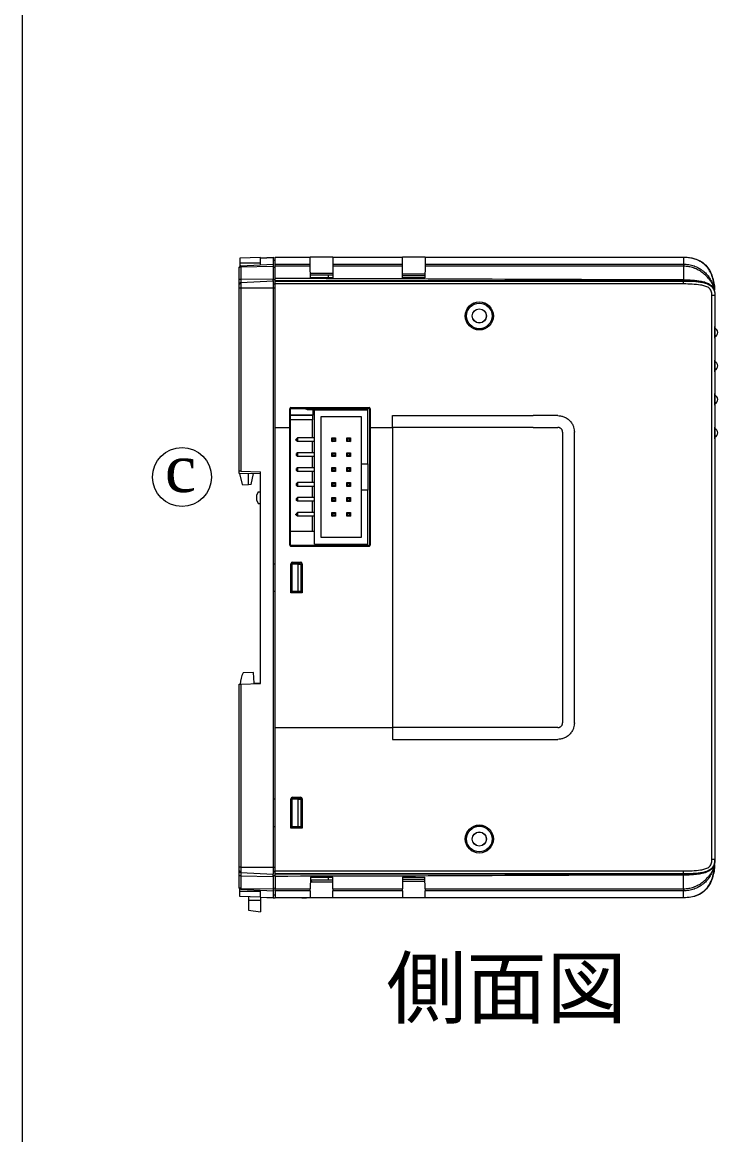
# Model space of a CAD drawing. Extents: x 222 to 1672, y 144 to 807.
# Drawn here: x 1188.1 to 1306.5, y 333.8 to 523 of the extents above; entities that cross this region are included whole.
import ezdxf

# ---------------------------------------------------------------- set-up
doc = ezdxf.new("R2010")
doc.units = 0
doc.header["$LTSCALE"] = 2
doc.header["$MEASUREMENT"] = 0
doc.layers.get('0').update_dxf_attribs({"linetype": 'CONTINUOUS'})
doc.layers.add('DIM', color=7, linetype='CONTINUOUS')
doc.styles.get("Standard").update_dxf_attribs({"font": 'TIMES.TTF'})

msp = doc.modelspace()

# ---------------------------------------------------------------- linework, layer by layer
at = {"lineweight": 5}
msp.add_line((1188.12814, 806.80121), (1188.12814, 144.49055), dxfattribs=at)
at = {"linetype": 'Continuous', "lineweight": 5}
for p, q in [((1228.64464, 483.04373), (1225.14464, 482.9215)), ((1225.14464, 482.9215), (1225.14464, 482.04373)), ((1228.64464, 482.95202), (1230.84464, 483.06732)), ((1228.64464, 483.04373), (1228.64464, 482.95202)), ((1228.64464, 482.92825), (1230.84464, 483.01118)), ((1228.64464, 482.92825), (1228.64464, 482.95202)), ((1228.64464, 481.77023), (1228.64464, 482.92825)), ((1230.84464, 483.06732), (1230.84464, 483.01118)), ((1230.84464, 483.01118), (1230.84464, 481.88552)), ((1231.14464, 483.07686), (1237.1141, 483.07686)), ((1237.11459, 483.02073), (1231.14464, 483.02073)), ((1231.14464, 481.89507), (1231.14464, 483.02073)), ((1240.97518, 483.07686), (1237.1141, 483.07686)), ((1237.12441, 481.89507), (1237.11459, 483.02073)), ((1240.97469, 483.02073), (1240.96487, 481.89507)), ((1252.81459, 483.02073), (1240.97469, 483.02073)), ((1240.97518, 483.07686), (1252.8141, 483.07686)), ((1256.67518, 483.07686), (1252.8141, 483.07686)), ((1252.82441, 481.89507), (1252.81459, 483.02073)), ((1256.67469, 483.02073), (1256.66487, 481.89507)), ((1300.64464, 483.02073), (1256.67469, 483.02073)), ((1256.67518, 483.07686), (1300.64464, 483.07686)), ((1300.64464, 483.02073), (1300.64464, 481.89507)), ((1225.04464, 479.25108), (1225.04464, 481.29687)), ((1228.64464, 482.04373), (1225.14464, 482.04373)), ((1225.14464, 482.04373), (1225.14464, 481.51554)), ((1225.32894, 481.59646), (1230.84464, 481.88552)), ((1225.32894, 481.44366), (1230.84464, 481.52334)), ((1225.32894, 481.44366), (1225.32894, 479.33366)), ((1230.84464, 482.57255), (1231.14464, 482.56732)), ((1230.84464, 481.88552), (1230.84464, 481.52334)), ((1230.84464, 481.52334), (1230.84464, 479.41334)), ((1230.84464, 481.39076), (1231.14464, 481.38552)), ((1231.14464, 481.89507), (1237.12441, 481.89507)), ((1237.12757, 481.53289), (1231.14464, 481.53289)), ((1231.14464, 479.42289), (1231.14464, 481.53289)), ((1237.14464, 479.57686), (1237.12757, 481.53289)), ((1240.96171, 481.53289), (1240.94464, 479.57686)), ((1252.82757, 481.53289), (1240.96171, 481.53289)), ((1240.96487, 481.89507), (1252.82441, 481.89507)), ((1252.84464, 479.57686), (1252.82757, 481.53289)), ((1256.66171, 481.53289), (1256.64464, 479.57686)), ((1300.64464, 481.53289), (1256.66171, 481.53289)), ((1256.66487, 481.89507), (1300.64464, 481.89507)), ((1300.64464, 481.53289), (1300.64464, 479.21528)), ((1225.04464, 478.46354), (1225.04464, 479.25108)), ((1225.32894, 479.33366), (1230.84464, 479.41334)), ((1225.32894, 479.33366), (1225.32894, 478.76284)), ((1225.32894, 478.76284), (1230.84464, 479.05163)), ((1225.32894, 478.74387), (1230.84464, 479.03266)), ((1230.84464, 479.05163), (1230.84464, 479.41334)), ((1230.84464, 479.27696), (1231.14464, 479.27552)), ((1230.84464, 479.05163), (1230.84464, 479.03266)), ((1230.84464, 479.03266), (1230.84464, 477.8338)), ((1231.14464, 479.01298), (1231.14464, 479.06118)), ((1231.14464, 479.01298), (1300.64464, 479.01298)), ((1237.13781, 480.36002), (1240.95123, 480.33203)), ((1237.14038, 480.06549), (1240.16285, 480.04966)), ((1240.94464, 479.57686), (1237.14464, 479.57686)), ((1240.16285, 480.04966), (1240.94873, 480.04554)), ((1240.16285, 480.04966), (1240.16285, 479.57686)), ((1252.83881, 480.24476), (1256.65022, 480.21678)), ((1252.84109, 479.98327), (1256.64801, 479.96333)), ((1256.64464, 479.57686), (1252.84464, 479.57686)), ((1300.64464, 479.0706), (1300.64464, 479.01298)), ((1225.04464, 478.44456), (1225.04464, 478.46354)), ((1225.04464, 477.8338), (1225.04464, 478.44456)), ((1225.04464, 446.69304), (1225.04464, 477.8338)), ((1225.04464, 477.8338), (1225.32894, 477.8338)), ((1225.32894, 478.76284), (1225.32894, 478.74387)), ((1225.32894, 478.74387), (1225.32894, 477.8338)), ((1225.32894, 477.8338), (1225.32894, 446.68311)), ((1225.32894, 477.8338), (1230.84464, 477.8338)), ((1230.84464, 478.55734), (1231.14464, 478.55211)), ((1230.84464, 478.53837), (1231.14464, 478.53314)), ((1230.84464, 477.8338), (1230.84464, 430.86733)), ((1230.84464, 477.8338), (1231.14464, 477.8338)), ((1231.14464, 478.53314), (1231.14464, 478.51345)), ((1275.06285, 478.51345), (1231.14464, 478.51345)), ((1231.14464, 454.11345), (1231.14464, 478.51345)), ((1300.64464, 478.51345), (1275.06285, 478.51345)), ((1305.85635, 477.63584), (1305.85636, 477.63575)), ((1305.89237, 477.27767), (1305.85636, 477.63575)), ((1305.89794, 477.27749), (1305.89794, 477.27747)), ((1305.46285, 380.57686), (1305.46285, 476.57686)), ((1305.96285, 476.57686), (1305.46285, 476.57686)), ((1305.96285, 476.57686), (1305.96285, 380.57686)), ((1305.96288, 471.27671), (1305.96285, 471.27671)), ((1305.96288, 465.57671), (1305.96285, 465.57671)), ((1305.96288, 459.87671), (1305.96285, 459.87671)), ((1233.64464, 454.11345), (1233.64464, 457.27686)), ((1233.76779, 457.27686), (1233.64464, 457.27686)), ((1233.76779, 434.07686), (1233.76779, 457.27686)), ((1237.56883, 456.17686), (1233.76779, 456.20998)), ((1233.76779, 456.20984), (1237.55308, 456.17686)), ((1233.84464, 457.47686), (1247.14464, 457.47686)), ((1233.84464, 457.35369), (1233.84464, 457.47686)), ((1233.84464, 457.35369), (1247.14464, 457.35004)), ((1236.31285, 457.28684), (1236.31285, 457.35301)), ((1236.31285, 457.28684), (1236.61285, 457.13684)), ((1236.61285, 457.35293), (1236.61285, 457.13684)), ((1236.61285, 457.13684), (1238.26285, 457.13684)), ((1237.55308, 456.17686), (1237.56883, 456.17686)), ((1237.56883, 457.13684), (1237.56883, 456.17686)), ((1237.84285, 434.23684), (1237.84285, 457.09684)), ((1237.84285, 457.09684), (1246.94285, 457.09684)), ((1238.26285, 457.35248), (1238.26285, 457.09684)), ((1239.46285, 457.35215), (1239.46285, 457.09684)), ((1246.94285, 447.91684), (1246.94285, 457.09684)), ((1247.14464, 457.35004), (1247.14464, 457.47686)), ((1247.2178, 457.27686), (1247.34464, 457.27686)), ((1247.2178, 457.27686), (1247.2178, 434.07686)), ((1247.34464, 457.27686), (1247.34464, 454.11345)), ((1237.51117, 455.37723), (1233.76779, 455.40985)), ((1237.51117, 452.33684), (1237.51117, 455.37723)), ((1238.99285, 455.94684), (1245.79285, 455.94684)), ((1238.99285, 435.38684), (1238.99285, 455.94684)), ((1245.79285, 455.94684), (1245.79285, 447.91684)), ((1251.14464, 456.11345), (1275.06285, 456.11345)), ((1251.14464, 454.11345), (1251.14464, 456.11345)), ((1279.26285, 456.11345), (1275.06285, 456.11345)), ((1231.14464, 454.11345), (1233.64464, 454.11345)), ((1231.14464, 403.04027), (1231.14464, 454.11345)), ((1233.64464, 434.07686), (1233.64464, 454.11345)), ((1247.34464, 454.11345), (1251.14464, 454.11345)), ((1247.34464, 454.11345), (1247.34464, 434.07686)), ((1251.14464, 454.11345), (1251.14464, 403.04027)), ((1275.06285, 454.11345), (1279.26285, 454.11345)), ((1280.06285, 453.31345), (1280.06285, 403.84027)), ((1282.06285, 403.84027), (1282.06285, 453.31345)), ((1305.96288, 454.1767), (1305.96285, 454.1767)), ((1234.79285, 452.06911), (1234.69285, 452.06911)), ((1234.69285, 451.96457), (1234.69285, 452.06911)), ((1234.69285, 451.96457), (1234.79285, 451.96457)), ((1234.94285, 452.33684), (1234.79285, 452.18684)), ((1234.79285, 451.84684), (1234.79285, 452.18684)), ((1234.94285, 451.69684), (1234.79285, 451.84684)), ((1234.94285, 452.33684), (1234.94285, 451.69684)), ((1237.84285, 452.33684), (1234.94285, 452.33684)), ((1237.84285, 451.69684), (1234.94285, 451.69684)), ((1237.51117, 449.79684), (1237.51117, 451.69684)), ((1240.80285, 452.33684), (1240.95285, 452.18684)), ((1240.80285, 452.33684), (1241.44285, 452.33684)), ((1240.80285, 451.69684), (1240.80285, 452.33684)), ((1240.80285, 451.69684), (1240.95285, 451.84684)), ((1241.44285, 451.69684), (1240.80285, 451.69684)), ((1240.95285, 452.18684), (1241.29285, 452.18684)), ((1240.95285, 452.18684), (1240.95285, 451.84684)), ((1240.95285, 451.84684), (1241.29285, 451.84684)), ((1241.29285, 452.18684), (1241.44285, 452.33684)), ((1241.29285, 452.18684), (1241.29285, 451.84684)), ((1241.29285, 451.84684), (1241.44285, 451.69684)), ((1241.44285, 452.33684), (1241.44285, 451.69684)), ((1243.34285, 451.69684), (1243.34285, 452.33684)), ((1243.34285, 452.33684), (1243.49285, 452.18684)), ((1243.34285, 452.33684), (1243.98285, 452.33684)), ((1243.34285, 451.69684), (1243.49285, 451.84684)), ((1243.98285, 451.69684), (1243.34285, 451.69684)), ((1243.49285, 452.18684), (1243.49285, 451.84684)), ((1243.49285, 452.18684), (1243.83285, 452.18684)), ((1243.49285, 451.84684), (1243.83285, 451.84684)), ((1243.83285, 452.18684), (1243.98285, 452.33684)), ((1243.83285, 452.18684), (1243.83285, 451.84684)), ((1243.83285, 451.84684), (1243.98285, 451.69684)), ((1243.98285, 452.33684), (1243.98285, 451.69684)), ((1234.94285, 449.79684), (1234.79285, 449.64684)), ((1234.79285, 449.30684), (1234.79285, 449.64684)), ((1234.94285, 449.15684), (1234.79285, 449.30684)), ((1234.94285, 449.79684), (1234.94285, 449.15684)), ((1237.84285, 449.79684), (1234.94285, 449.79684)), ((1237.84285, 449.15684), (1234.94285, 449.15684)), ((1237.51117, 447.25684), (1237.51117, 449.15684)), ((1240.79285, 449.80684), (1241.45285, 449.80684)), ((1240.79285, 449.14684), (1240.79285, 449.80684)), ((1240.79285, 449.79684), (1240.80285, 449.79684)), ((1240.80285, 449.15684), (1240.79285, 449.15684)), ((1241.45285, 449.14684), (1240.79285, 449.14684)), ((1240.80285, 449.15684), (1240.80285, 449.79684)), ((1240.80285, 449.79684), (1240.95285, 449.64684)), ((1240.80285, 449.79684), (1241.44285, 449.79684)), ((1240.80285, 449.15684), (1240.95285, 449.30684)), ((1241.44285, 449.15684), (1240.80285, 449.15684)), ((1240.95285, 449.64684), (1240.95285, 449.30684)), ((1240.95285, 449.64684), (1241.29285, 449.64684)), ((1240.95285, 449.30684), (1241.29285, 449.30684)), ((1241.29285, 449.64684), (1241.44285, 449.79684)), ((1241.29285, 449.64684), (1241.29285, 449.30684)), ((1241.29285, 449.30684), (1241.44285, 449.15684)), ((1241.45285, 449.79684), (1241.44285, 449.79684)), ((1241.44285, 449.79684), (1241.44285, 449.15684)), ((1241.45285, 449.15684), (1241.44285, 449.15684)), ((1241.45285, 449.80684), (1241.45285, 449.14684)), ((1243.33285, 449.80684), (1243.99285, 449.80684)), ((1243.33285, 449.14684), (1243.33285, 449.80684)), ((1243.33285, 449.79684), (1243.34285, 449.79684)), ((1243.34285, 449.15684), (1243.33285, 449.15684)), ((1243.99285, 449.14684), (1243.33285, 449.14684)), ((1243.34285, 449.15684), (1243.34285, 449.79684)), ((1243.34285, 449.79684), (1243.49285, 449.64684)), ((1243.34285, 449.79684), (1243.98285, 449.79684)), ((1243.34285, 449.15684), (1243.49285, 449.30684)), ((1243.98285, 449.15684), (1243.34285, 449.15684)), ((1243.49285, 449.64684), (1243.49285, 449.30684)), ((1243.49285, 449.64684), (1243.83285, 449.64684)), ((1243.49285, 449.30684), (1243.83285, 449.30684)), ((1243.83285, 449.64684), (1243.98285, 449.79684)), ((1243.83285, 449.64684), (1243.83285, 449.30684)), ((1243.83285, 449.30684), (1243.98285, 449.15684)), ((1243.98285, 449.79684), (1243.98285, 449.15684)), ((1243.99285, 449.80684), (1243.99285, 449.14684)), ((1225.04464, 446.29304), (1225.04464, 446.69304)), ((1234.94285, 447.25684), (1234.79285, 447.10684)), ((1234.79285, 446.76684), (1234.79285, 447.10684)), ((1234.94285, 446.61684), (1234.79285, 446.76684)), ((1234.94285, 447.25684), (1234.94285, 446.61684)), ((1237.84285, 447.25684), (1234.94285, 447.25684)), ((1240.79285, 447.26684), (1241.45285, 447.26684)), ((1240.79285, 446.60684), (1240.79285, 447.26684)), ((1240.79285, 447.25684), (1240.80285, 447.25684)), ((1240.80285, 447.25684), (1240.95285, 447.10684)), ((1240.80285, 447.25684), (1241.44285, 447.25684)), ((1240.80285, 446.61684), (1240.80285, 447.25684)), ((1240.80285, 446.61684), (1240.95285, 446.76684)), ((1240.95285, 447.10684), (1241.29285, 447.10684)), ((1240.95285, 447.10684), (1240.95285, 446.76684)), ((1240.95285, 446.76684), (1241.29285, 446.76684)), ((1241.29285, 447.10684), (1241.44285, 447.25684)), ((1241.29285, 447.10684), (1241.29285, 446.76684)), ((1241.29285, 446.76684), (1241.44285, 446.61684)), ((1241.45285, 447.25684), (1241.44285, 447.25684)), ((1241.44285, 447.25684), (1241.44285, 446.61684)), ((1241.45285, 447.26684), (1241.45285, 446.60684)), ((1243.33285, 447.26684), (1243.99285, 447.26684)), ((1243.33285, 446.60684), (1243.33285, 447.26684)), ((1243.33285, 447.25684), (1243.34285, 447.25684)), ((1243.34285, 446.61684), (1243.34285, 447.25684)), ((1243.34285, 447.25684), (1243.49285, 447.10684)), ((1243.34285, 447.25684), (1243.98285, 447.25684)), ((1243.34285, 446.61684), (1243.49285, 446.76684)), ((1243.49285, 447.10684), (1243.49285, 446.76684)), ((1243.49285, 447.10684), (1243.83285, 447.10684)), ((1243.49285, 446.76684), (1243.83285, 446.76684)), ((1243.83285, 447.10684), (1243.98285, 447.25684)), ((1243.83285, 447.10684), (1243.83285, 446.76684)), ((1243.83285, 446.76684), (1243.98285, 446.61684)), ((1243.98285, 447.25684), (1243.98285, 446.61684)), ((1243.99285, 447.26684), (1243.99285, 446.60684)), ((1245.79285, 447.91684), (1246.94285, 447.91684)), ((1245.79285, 447.91684), (1245.79285, 443.41684)), ((1246.94285, 447.91684), (1246.94285, 443.41684)), ((1228.64464, 446.2302), (1225.04464, 446.29304)), ((1225.10723, 446.29195), (1225.53664, 444.40252)), ((1225.32894, 446.68311), (1228.64464, 446.56732)), ((1226.54464, 446.26686), (1226.54464, 444.36732)), ((1227.04864, 444.38492), (1227.47267, 446.25066)), ((1228.64464, 410.56733), (1228.64464, 446.56732)), ((1237.84285, 446.61684), (1234.94285, 446.61684)), ((1237.51117, 444.71684), (1237.51117, 446.61684)), ((1240.80285, 446.61684), (1240.79285, 446.61684)), ((1241.45285, 446.60684), (1240.79285, 446.60684)), ((1241.44285, 446.61684), (1240.80285, 446.61684)), ((1241.45285, 446.61684), (1241.44285, 446.61684)), ((1243.34285, 446.61684), (1243.33285, 446.61684)), ((1243.99285, 446.60684), (1243.33285, 446.60684)), ((1243.98285, 446.61684), (1243.34285, 446.61684)), ((1225.53664, 444.40252), (1226.54464, 444.36732)), ((1227.04864, 444.38492), (1226.54464, 444.36732)), ((1228.28842, 443.15489), (1228.04464, 442.66733)), ((1228.28842, 443.15489), (1228.64464, 443.16733)), ((1234.94285, 444.71684), (1234.79285, 444.56684)), ((1234.79285, 444.22684), (1234.79285, 444.56684)), ((1234.94285, 444.07684), (1234.79285, 444.22684)), ((1234.94285, 444.71684), (1234.94285, 444.07684)), ((1237.84285, 444.71684), (1234.94285, 444.71684)), ((1237.84285, 444.07684), (1234.94285, 444.07684)), ((1237.51117, 442.17684), (1237.51117, 444.07684)), ((1240.79285, 444.72684), (1241.45285, 444.72684)), ((1240.79285, 444.06684), (1240.79285, 444.72684)), ((1240.79285, 444.71684), (1240.80285, 444.71684)), ((1240.80285, 444.07684), (1240.79285, 444.07684)), ((1241.45285, 444.06684), (1240.79285, 444.06684)), ((1240.80285, 444.07684), (1240.80285, 444.71684)), ((1240.80285, 444.71684), (1240.95285, 444.56684)), ((1240.80285, 444.71684), (1241.44285, 444.71684)), ((1240.80285, 444.07684), (1240.95285, 444.22684)), ((1241.44285, 444.07684), (1240.80285, 444.07684)), ((1240.95285, 444.56684), (1240.95285, 444.22684)), ((1240.95285, 444.56684), (1241.29285, 444.56684)), ((1240.95285, 444.22684), (1241.29285, 444.22684)), ((1241.29285, 444.56684), (1241.44285, 444.71684)), ((1241.29285, 444.56684), (1241.29285, 444.22684)), ((1241.29285, 444.22684), (1241.44285, 444.07684)), ((1241.45285, 444.71684), (1241.44285, 444.71684)), ((1241.44285, 444.71684), (1241.44285, 444.07684)), ((1241.45285, 444.07684), (1241.44285, 444.07684)), ((1241.45285, 444.72684), (1241.45285, 444.06684)), ((1243.33285, 444.72684), (1243.99285, 444.72684)), ((1243.33285, 444.06684), (1243.33285, 444.72684)), ((1243.33285, 444.71684), (1243.34285, 444.71684)), ((1243.34285, 444.07684), (1243.33285, 444.07684)), ((1243.99285, 444.06684), (1243.33285, 444.06684)), ((1243.34285, 444.07684), (1243.34285, 444.71684)), ((1243.34285, 444.71684), (1243.49285, 444.56684)), ((1243.34285, 444.71684), (1243.98285, 444.71684)), ((1243.34285, 444.07684), (1243.49285, 444.22684)), ((1243.98285, 444.07684), (1243.34285, 444.07684)), ((1243.49285, 444.56684), (1243.49285, 444.22684)), ((1243.49285, 444.56684), (1243.83285, 444.56684)), ((1243.49285, 444.22684), (1243.83285, 444.22684)), ((1243.83285, 444.56684), (1243.98285, 444.71684)), ((1243.83285, 444.56684), (1243.83285, 444.22684)), ((1243.83285, 444.22684), (1243.98285, 444.07684)), ((1243.98285, 444.71684), (1243.98285, 444.07684)), ((1243.99285, 444.72684), (1243.99285, 444.06684)), ((1245.79285, 443.41684), (1245.79285, 435.38684)), ((1246.94285, 443.41684), (1245.79285, 443.41684)), ((1246.94285, 434.23684), (1246.94285, 443.41684)), ((1228.04464, 441.66733), (1228.04464, 442.66733)), ((1228.04464, 441.66733), (1228.28842, 441.17976)), ((1228.28842, 441.17976), (1228.64464, 441.16733)), ((1234.94285, 442.17684), (1234.79285, 442.02684)), ((1234.79285, 441.68684), (1234.79285, 442.02684)), ((1234.94285, 441.53684), (1234.79285, 441.68684)), ((1234.94285, 442.17684), (1234.94285, 441.53684)), ((1237.84285, 442.17684), (1234.94285, 442.17684)), ((1237.84285, 441.53684), (1234.94285, 441.53684)), ((1237.51117, 439.63684), (1237.51117, 441.53684)), ((1240.79285, 442.18684), (1241.45285, 442.18684)), ((1240.79285, 441.52684), (1240.79285, 442.18684)), ((1240.79285, 442.17684), (1240.80285, 442.17684)), ((1240.80285, 441.53684), (1240.79285, 441.53684)), ((1241.45285, 441.52684), (1240.79285, 441.52684)), ((1240.80285, 441.53684), (1240.80285, 442.17684)), ((1240.80285, 442.17684), (1240.95285, 442.02684)), ((1240.80285, 442.17684), (1241.44285, 442.17684)), ((1240.80285, 441.53684), (1240.95285, 441.68684)), ((1241.44285, 441.53684), (1240.80285, 441.53684)), ((1240.95285, 442.02684), (1240.95285, 441.68684)), ((1240.95285, 442.02684), (1241.29285, 442.02684)), ((1240.95285, 441.68684), (1241.29285, 441.68684)), ((1241.29285, 442.02684), (1241.44285, 442.17684)), ((1241.29285, 442.02684), (1241.29285, 441.68684)), ((1241.29285, 441.68684), (1241.44285, 441.53684)), ((1241.45285, 442.17684), (1241.44285, 442.17684)), ((1241.44285, 442.17684), (1241.44285, 441.53684)), ((1241.45285, 441.53684), (1241.44285, 441.53684)), ((1241.45285, 442.18684), (1241.45285, 441.52684)), ((1243.33285, 442.18684), (1243.99285, 442.18684)), ((1243.33285, 441.52684), (1243.33285, 442.18684)), ((1243.33285, 442.17684), (1243.34285, 442.17684)), ((1243.34285, 441.53684), (1243.33285, 441.53684)), ((1243.99285, 441.52684), (1243.33285, 441.52684)), ((1243.34285, 441.53684), (1243.34285, 442.17684)), ((1243.34285, 442.17684), (1243.49285, 442.02684)), ((1243.34285, 442.17684), (1243.98285, 442.17684)), ((1243.34285, 441.53684), (1243.49285, 441.68684)), ((1243.98285, 441.53684), (1243.34285, 441.53684)), ((1243.49285, 442.02684), (1243.83285, 442.02684)), ((1243.49285, 442.02684), (1243.49285, 441.68684)), ((1243.49285, 441.68684), (1243.83285, 441.68684)), ((1243.83285, 442.02684), (1243.98285, 442.17684)), ((1243.83285, 442.02684), (1243.83285, 441.68684)), ((1243.83285, 441.68684), (1243.98285, 441.53684)), ((1243.98285, 442.17684), (1243.98285, 441.53684)), ((1243.99285, 442.18684), (1243.99285, 441.52684)), ((1234.79285, 439.37381), (1234.69285, 439.37381)), ((1234.69285, 439.25987), (1234.69285, 439.37381)), ((1234.69285, 439.25987), (1234.79285, 439.25987)), ((1234.94285, 439.63684), (1234.79285, 439.48684)), ((1234.79285, 439.14684), (1234.79285, 439.48684)), ((1234.94285, 438.99684), (1234.79285, 439.14684)), ((1234.94285, 439.63684), (1234.94285, 438.99684)), ((1237.84285, 439.63684), (1234.94285, 439.63684)), ((1240.80285, 439.63684), (1240.95285, 439.48684)), ((1240.80285, 439.63684), (1241.44285, 439.63684)), ((1240.80285, 438.99684), (1240.80285, 439.63684)), ((1240.80285, 438.99684), (1240.95285, 439.14684)), ((1240.95285, 439.48684), (1241.29285, 439.48684)), ((1240.95285, 439.48684), (1240.95285, 439.14684)), ((1240.95285, 439.14684), (1241.29285, 439.14684)), ((1241.29285, 439.48684), (1241.44285, 439.63684)), ((1241.29285, 439.48684), (1241.29285, 439.14684)), ((1241.29285, 439.14684), (1241.44285, 438.99684)), ((1241.44285, 439.63684), (1241.44285, 438.99684)), ((1243.34285, 438.99684), (1243.34285, 439.63684)), ((1243.34285, 439.63684), (1243.49285, 439.48684)), ((1243.34285, 439.63684), (1243.98285, 439.63684)), ((1243.34285, 438.99684), (1243.49285, 439.14684)), ((1243.49285, 439.48684), (1243.83285, 439.48684)), ((1243.49285, 439.48684), (1243.49285, 439.14684)), ((1243.49285, 439.14684), (1243.83285, 439.14684)), ((1243.83285, 439.48684), (1243.98285, 439.63684)), ((1243.83285, 439.48684), (1243.83285, 439.14684)), ((1243.83285, 439.14684), (1243.98285, 438.99684)), ((1243.98285, 439.63684), (1243.98285, 438.99684)), ((1237.84285, 438.99684), (1234.94285, 438.99684)), ((1237.51117, 436.42675), (1237.51117, 438.99684)), ((1241.44285, 438.99684), (1240.80285, 438.99684)), ((1243.98285, 438.99684), (1243.34285, 438.99684)), ((1237.84285, 436.42675), (1233.76779, 436.42675)), ((1245.79285, 435.38684), (1238.99285, 435.38684)), ((1233.76779, 434.07686), (1233.64464, 434.07686)), ((1247.14464, 434.00368), (1233.84464, 434.00003)), ((1233.84464, 434.00003), (1233.84464, 433.87686)), ((1247.14464, 433.87686), (1233.84464, 433.87686)), ((1237.84285, 434.23684), (1246.94285, 434.23684)), ((1238.11285, 434.23684), (1238.11285, 434.0012)), ((1238.26285, 434.23684), (1238.26285, 434.00125)), ((1239.46285, 434.23684), (1239.46285, 434.00157)), ((1247.14464, 434.00368), (1247.14464, 433.87686)), ((1247.2178, 434.07686), (1247.34464, 434.07686)), ((1230.84464, 430.86733), (1230.84464, 386.16733)), ((1231.14464, 430.86733), (1230.84464, 430.86733)), ((1233.83378, 425.9537), (1233.83378, 430.90044)), ((1233.94464, 430.77727), (1233.83378, 430.90044)), ((1233.94464, 426.1622), (1233.94464, 430.77727)), ((1233.95847, 430.86733), (1234.04464, 430.86733)), ((1234.04464, 426.16733), (1234.04464, 430.86733)), ((1235.08822, 430.86733), (1234.04464, 430.86733)), ((1234.13329, 431.20011), (1235.48102, 431.20048)), ((1234.13329, 431.20011), (1234.24422, 431.07686)), ((1234.24422, 431.07686), (1235.34505, 431.07686)), ((1235.08822, 426.16733), (1235.08822, 430.86733)), ((1235.08822, 430.86733), (1235.54464, 430.86733)), ((1235.34505, 431.07686), (1235.48102, 431.20048)), ((1235.54464, 430.86733), (1235.54464, 426.16733)), ((1235.7807, 430.90097), (1235.64464, 430.77727)), ((1235.64464, 430.77727), (1235.64464, 426.07686)), ((1235.7807, 430.90097), (1235.7807, 425.95316)), ((1231.14464, 426.16733), (1230.84464, 426.16733)), ((1233.83378, 425.9537), (1233.89105, 426.01732)), ((1235.7807, 425.95316), (1233.83378, 425.9537)), ((1233.89105, 426.16248), (1233.94464, 426.1622)), ((1233.89105, 426.01732), (1233.89105, 426.16248)), ((1235.64464, 426.01732), (1233.89105, 426.01732)), ((1234.04464, 426.16733), (1233.94464, 426.16733)), ((1235.08822, 426.16733), (1234.04464, 426.16733)), ((1235.54464, 426.16733), (1235.08822, 426.16733)), ((1235.7807, 425.95316), (1235.64464, 426.07686)), ((1235.64464, 426.01732), (1235.64464, 426.07686)), ((1227.44777, 412.43077), (1225.69791, 412.36966)), ((1227.5704, 410.59132), (1227.44777, 412.43077)), ((1225.04464, 379.30085), (1225.04464, 410.44161)), ((1225.32894, 410.45154), (1228.64464, 410.56733)), ((1225.32894, 410.45154), (1225.32894, 379.30085)), ((1227.5704, 410.59132), (1228.64464, 410.57257)), ((1231.14464, 403.04027), (1251.14464, 403.04027)), ((1231.14464, 378.64027), (1231.14464, 403.04027)), ((1251.14464, 403.04027), (1251.14464, 401.04027)), ((1279.26285, 403.04027), (1275.06285, 403.04027)), ((1251.14464, 401.04027), (1275.06285, 401.04027)), ((1275.06285, 401.04027), (1279.26285, 401.04027)), ((1231.14464, 390.86732), (1230.84464, 390.86732)), ((1233.83378, 385.9537), (1233.83378, 390.90044)), ((1233.94464, 390.77727), (1233.83378, 390.90044)), ((1233.94464, 386.1622), (1233.94464, 390.77727)), ((1233.95847, 390.86732), (1234.04464, 390.86732)), ((1234.04464, 386.16733), (1234.04464, 390.86732)), ((1235.08822, 390.86732), (1234.04464, 390.86732)), ((1234.13329, 391.20011), (1235.48102, 391.20048)), ((1234.13329, 391.20011), (1234.24422, 391.07686)), ((1234.24422, 391.07686), (1235.34505, 391.07686)), ((1235.08822, 386.16733), (1235.08822, 390.86732)), ((1235.08822, 390.86732), (1235.54464, 390.86732)), ((1235.34505, 391.07686), (1235.48102, 391.20048)), ((1235.54464, 390.86732), (1235.54464, 386.16733)), ((1235.7807, 390.90097), (1235.64464, 390.77727)), ((1235.64464, 390.77727), (1235.64464, 386.07686)), ((1235.7807, 390.90097), (1235.7807, 385.95316)), ((1235.64464, 388.06113), (1235.54464, 388.06113)), ((1230.84464, 386.16733), (1230.84464, 379.30085)), ((1231.14464, 386.16733), (1230.84464, 386.16733)), ((1233.89105, 386.16248), (1233.94464, 386.1622)), ((1233.89105, 386.01732), (1233.89105, 386.16248)), ((1234.04464, 386.16733), (1233.94464, 386.16733)), ((1235.08822, 386.16733), (1234.04464, 386.16733)), ((1235.54464, 386.16733), (1235.08822, 386.16733)), ((1233.83378, 385.9537), (1233.89105, 386.01732)), ((1235.7807, 385.95316), (1233.83378, 385.9537)), ((1235.64464, 386.01732), (1233.89105, 386.01732)), ((1235.7807, 385.95316), (1235.64464, 386.07686)), ((1235.64464, 386.07686), (1235.64464, 386.01732)), ((1305.96285, 380.57686), (1305.46285, 380.57686)), ((1225.04464, 378.69009), (1225.04464, 379.30085)), ((1225.32894, 379.30085), (1225.04464, 379.30085)), ((1225.04464, 378.67111), (1225.04464, 378.69009)), ((1225.04464, 377.88357), (1225.04464, 378.67111)), ((1225.32894, 379.30085), (1225.32894, 378.39078)), ((1225.32894, 379.30085), (1230.84464, 379.30085)), ((1230.84464, 379.30085), (1230.84464, 378.10199)), ((1230.84464, 379.30085), (1231.14464, 379.30085)), ((1230.84464, 378.59628), (1231.14464, 378.60152)), ((1230.84464, 378.57731), (1231.14464, 378.58254)), ((1231.14464, 378.64027), (1275.06285, 378.64027)), ((1231.14464, 378.64027), (1231.14464, 378.60152)), ((1275.06285, 378.64027), (1300.64464, 378.64027)), ((1300.64464, 378.14075), (1300.64464, 378.64027)), ((1305.85636, 379.51797), (1305.85635, 379.51788)), ((1305.89238, 379.8761), (1305.85636, 379.51797)), ((1305.89795, 379.87629), (1305.89795, 379.87627)), ((1225.04464, 375.83778), (1225.04464, 377.88357)), ((1225.32894, 378.39078), (1230.84464, 378.10199)), ((1225.32894, 378.39078), (1225.32894, 378.37181)), ((1225.32894, 378.37181), (1230.84464, 378.08302)), ((1225.32894, 378.37181), (1225.32894, 377.80099)), ((1225.32894, 377.80099), (1230.84464, 377.72131)), ((1225.32894, 377.80099), (1225.32894, 375.69099)), ((1230.84464, 378.10199), (1230.84464, 378.08302)), ((1230.84464, 377.72131), (1230.84464, 378.08302)), ((1230.84464, 377.85769), (1231.14464, 377.85913)), ((1230.84464, 377.72131), (1230.84464, 375.61131)), ((1300.64464, 378.14075), (1231.14464, 378.14075)), ((1231.14464, 378.14075), (1231.14464, 378.09254)), ((1231.14464, 377.73084), (1231.14464, 375.62084)), ((1237.14464, 377.57686), (1237.12757, 375.62084)), ((1237.13781, 376.7937), (1240.95123, 376.82169)), ((1240.16285, 377.10407), (1237.14038, 377.08824)), ((1237.14464, 377.57686), (1240.94464, 377.57686)), ((1237.40611, 376.79567), (1237.29449, 377.08905)), ((1240.16285, 377.57686), (1240.16285, 377.10407)), ((1240.94873, 377.10818), (1240.16285, 377.10407)), ((1240.96171, 375.62084), (1240.94464, 377.57686)), ((1252.84464, 377.57686), (1252.82757, 375.62084)), ((1252.83881, 376.90896), (1256.65022, 376.93694)), ((1256.64801, 377.19039), (1252.84109, 377.17046)), ((1252.84464, 377.57686), (1256.64464, 377.57686)), ((1256.66171, 375.62084), (1256.64464, 377.57686)), ((1300.64464, 378.08312), (1300.64464, 378.14075)), ((1300.64464, 375.62084), (1300.64464, 377.93844)), ((1225.14464, 375.17256), (1225.14464, 375.61911)), ((1228.64464, 375.17256), (1225.14464, 375.17256)), ((1225.14464, 374.29479), (1225.14464, 375.17256)), ((1225.32894, 375.69099), (1230.84464, 375.61131)), ((1225.32894, 375.53819), (1230.84464, 375.24913)), ((1228.64464, 374.20641), (1228.64464, 375.36442)), ((1230.84464, 375.74389), (1231.14464, 375.74913)), ((1230.84464, 375.61131), (1230.84464, 375.24913)), ((1230.84464, 375.24913), (1230.84464, 374.12347)), ((1231.14464, 375.62084), (1237.12757, 375.62084)), ((1237.12441, 375.25866), (1231.14464, 375.25866)), ((1231.14464, 375.25866), (1231.14464, 374.13299)), ((1237.12441, 375.25866), (1237.11459, 374.13299)), ((1240.96171, 375.62084), (1252.82757, 375.62084)), ((1252.82441, 375.25866), (1240.96487, 375.25866)), ((1240.97469, 374.13299), (1240.96487, 375.25866)), ((1252.82441, 375.25866), (1252.81459, 374.13299)), ((1256.66171, 375.62084), (1300.64464, 375.62084)), ((1300.64464, 375.25866), (1256.66487, 375.25866)), ((1256.67469, 374.13299), (1256.66487, 375.25866)), ((1300.64464, 374.13299), (1300.64464, 375.25866)), ((1228.64464, 374.17257), (1225.14464, 374.29479)), ((1226.64464, 374.24241), (1226.64464, 373.67256)), ((1226.64464, 373.67256), (1226.64464, 371.95365)), ((1226.64464, 373.67256), (1228.64464, 373.67256)), ((1228.64464, 374.20641), (1230.84464, 374.12347)), ((1228.64464, 374.18263), (1228.64464, 374.20641)), ((1228.64464, 374.17257), (1228.64464, 374.18263)), ((1228.64464, 374.18263), (1230.84464, 374.06733)), ((1228.64464, 374.17257), (1228.64464, 373.67256)), ((1228.64464, 373.67256), (1228.64464, 371.67256)), ((1230.84464, 374.5621), (1231.14464, 374.56734)), ((1230.84464, 374.12347), (1230.84464, 374.06733)), ((1230.84464, 374.06733), (1231.14464, 374.08731)), ((1231.14464, 374.13299), (1237.11459, 374.13299)), ((1237.1141, 374.07686), (1231.14464, 374.07686)), ((1235.76425, 374.06733), (1236.44464, 374.06733)), ((1240.97518, 374.07686), (1237.1141, 374.07686)), ((1240.97469, 374.13299), (1252.81459, 374.13299)), ((1252.8141, 374.07686), (1240.97518, 374.07686)), ((1256.67518, 374.07686), (1252.8141, 374.07686)), ((1256.67469, 374.13299), (1300.64464, 374.13299)), ((1300.64464, 374.07686), (1256.67518, 374.07686)), ((1226.64464, 371.95365), (1228.64464, 371.67256))]:
    msp.add_line(p, q, dxfattribs=at)
at = {"linetype": 'Continuous', "lineweight": 5, "flags": 128}
for points in [[(1225.04464, 479.25108), (1225.05003, 479.26669), (1225.066, 479.28172), (1225.09197, 479.29566), (1225.12703, 479.30801), (1225.1699, 479.3183), (1225.21904, 479.32618), (1225.2727, 479.33136), (1225.32894, 479.33366)], [(1305.96286, 469.27671), (1305.96286, 469.35282), (1305.96286, 469.5696), (1305.96286, 469.89402), (1305.96287, 470.2767)], [(1305.96287, 470.2767), (1305.96287, 470.65939), (1305.96287, 470.98381), (1305.96288, 471.20058), (1305.96288, 471.27671)], [(1305.96286, 463.57671), (1305.96286, 463.65282), (1305.96286, 463.8696), (1305.96286, 464.19402), (1305.96287, 464.5767)], [(1305.96287, 464.5767), (1305.96287, 464.95939), (1305.96287, 465.28381), (1305.96288, 465.50058), (1305.96288, 465.57671)], [(1305.96286, 457.8767), (1305.96286, 457.95282), (1305.96286, 458.1696), (1305.96286, 458.49402), (1305.96287, 458.8767)], [(1305.96287, 458.8767), (1305.96287, 459.25939), (1305.96287, 459.58381), (1305.96288, 459.80058), (1305.96288, 459.87671)], [(1305.96286, 452.1767), (1305.96286, 452.25283), (1305.96286, 452.4696), (1305.96286, 452.79402), (1305.96287, 453.1767)], [(1305.96287, 453.1767), (1305.96287, 453.55939), (1305.96287, 453.88381), (1305.96288, 454.10058), (1305.96288, 454.1767)], [(1225.32894, 446.68311), (1225.2727, 446.68508), (1225.21904, 446.68695), (1225.1699, 446.68867), (1225.12703, 446.69016), (1225.09197, 446.69139), (1225.066, 446.69229), (1225.05003, 446.69285), (1225.04464, 446.69304)], [(1225.04464, 410.44161), (1225.05003, 410.4418), (1225.066, 410.44236), (1225.09197, 410.44326), (1225.12703, 410.44449), (1225.1699, 410.44598), (1225.21904, 410.4477), (1225.2727, 410.44958), (1225.32894, 410.45154)], [(1225.32894, 377.80099), (1225.2727, 377.80329), (1225.21904, 377.80847), (1225.1699, 377.81635), (1225.12703, 377.82664), (1225.09197, 377.83899), (1225.066, 377.85293), (1225.05003, 377.86796), (1225.04464, 377.88357)]]:
    msp.add_lwpolyline(points, dxfattribs=at)
at = {"linetype": 'Continuous', "lineweight": 5}
for centre, radius in [((1265.89464, 473.07686), 2.39127), ((1265.89464, 473.07686), 2.37731), ((1265.89464, 473.07686), 2.16858), ((1265.89464, 473.07686), 1.21397), ((1265.89464, 473.07686), 1.19127), ((1265.89464, 384.07686), 2.39127), ((1265.89464, 384.07686), 2.37731), ((1265.89464, 384.07686), 2.16858), ((1265.89464, 384.07686), 1.21397), ((1265.89464, 384.07686), 1.19127)]:
    msp.add_circle(centre, radius, dxfattribs=at)
at = {"lineweight": 5}
msp.add_circle((1215.31334, 445.67184), 5, dxfattribs=at)
at = {"linetype": 'Continuous', "lineweight": 5}
for centre, radius, start, end in [((1225.34448, 478.46341), 0.29984, 92.9709372, 179.9747613), ((1225.34448, 478.44443), 0.29984, 92.9709372, 179.9747613), ((1305.65037, 470.27671), 0.8125, 292.7789436, 67.9137812), ((1305.65037, 464.57671), 0.8125, 292.7789436, 67.9137812), ((1305.65037, 458.87671), 0.8125, 292.7789436, 67.9137812), ((1233.84464, 457.27686), 0.2, 90, 180), ((1233.84462, 457.27686), 0.07683, 89.9842775, 180), ((1247.14464, 457.27686), 0.2, 0, 90), ((1247.14462, 457.27686), 0.07318, 0, 89.9842775), ((1305.65037, 453.17671), 0.8125, 292.7789436, 67.9137812), ((1233.84464, 434.07686), 0.2, 180, 270), ((1233.84462, 434.07686), 0.07683, 180, 270.0157225), ((1247.14464, 434.07686), 0.2, 270, 0), ((1247.14462, 434.07686), 0.07318, 270.0157225, 0), ((1231.6394, 409.73361), 6.5, 156.074652, 173.7053168), ((1225.34448, 378.69022), 0.29984, 180.0252387, 267.0290628), ((1225.34448, 378.67124), 0.29984, 180.0252387, 267.0290628), ((1235.76425, 374.16733), 0.1, 247.272923, 270), ((1236.44464, 374.16733), 0.1, 270, 294.5959993)]:
    msp.add_arc(centre, radius, start, end, dxfattribs=at)
for centre, major_axis, ratio, start_param, end_param in [((1237.55311, 455.37683), (-0.00002, 0.80003), 0.05242088, 6.283183923, 7.853477915), ((1234.13411, 430.8997), (-0.2012, 0.22353), 0.997524673, 5.551833564, 7.119890835), ((1234.24505, 430.77645), (-0.21218, 0.21324), 0.997264654, 5.501658939, 7.06971621), ((1235.34423, 430.77645), (0.21218, 0.21324), 0.997264654, 5.496654405, 7.064711676), ((1235.4802, 430.90007), (0.22265, 0.20242), 0.996977364, 5.54682903, 7.114886301), ((1234.13411, 390.8997), (-0.2012, 0.22353), 0.997524673, 5.551833564, 7.119890835), ((1234.24505, 390.77645), (-0.21218, 0.21324), 0.997264654, 5.501658939, 7.06971621), ((1235.34423, 390.77645), (0.21218, 0.21324), 0.997264654, 5.496654405, 7.064711676), ((1235.4802, 390.90007), (0.22265, 0.20242), 0.996977364, 5.54682903, 7.114886301)]:
    msp.add_ellipse(centre, major_axis=major_axis, ratio=ratio, start_param=start_param, end_param=end_param, dxfattribs=at)
for points in [[(1231.14464, 483.02073), (1231.14464, 483.05543), (1231.14464, 483.07686), (1231.14464, 483.07686)], [(1237.11459, 483.02073), (1237.11427, 483.05653), (1237.1141, 483.07686), (1237.1141, 483.07686)], [(1240.97518, 483.07686), (1240.97518, 483.07686), (1240.97501, 483.05646), (1240.97469, 483.02073)], [(1252.81459, 483.02073), (1252.81427, 483.05653), (1252.8141, 483.07686), (1252.8141, 483.07686)], [(1256.67518, 483.07686), (1256.67518, 483.07686), (1256.67501, 483.05646), (1256.67469, 483.02073)], [(1300.64464, 483.07686), (1300.64464, 483.07686), (1300.64464, 483.05543), (1300.64464, 483.02073)], [(1300.64464, 479.21528), (1277.47797, 479.21528), (1254.31131, 479.42289), (1231.14464, 479.42289)], [(1300.64464, 479.0706), (1277.47797, 479.0706), (1254.31131, 479.06118), (1231.14464, 479.06118)], [(1275.06285, 454.11345), (1267.08974, 454.11345), (1259.11775, 454.11345), (1251.14464, 454.11345)], [(1275.06285, 403.04027), (1267.08974, 403.04027), (1259.11775, 403.04027), (1251.14464, 403.04027)], [(1300.64464, 378.08312), (1277.47797, 378.08312), (1254.31131, 378.09254), (1231.14464, 378.09254)], [(1300.64464, 377.93844), (1277.47797, 377.93844), (1254.31131, 377.73084), (1231.14464, 377.73084)], [(1231.14464, 374.07686), (1231.14464, 374.07686), (1231.14464, 374.0983), (1231.14464, 374.13299)], [(1237.1141, 374.07686), (1237.1141, 374.07686), (1237.11427, 374.09726), (1237.11459, 374.13299)], [(1240.97469, 374.13299), (1240.97501, 374.09719), (1240.97518, 374.07686), (1240.97518, 374.07686)], [(1252.8141, 374.07686), (1252.8141, 374.07686), (1252.81427, 374.09726), (1252.81459, 374.13299)], [(1256.67469, 374.13299), (1256.67501, 374.09719), (1256.67518, 374.07686), (1256.67518, 374.07686)], [(1300.64464, 374.07686), (1300.64464, 374.07686), (1300.64464, 374.0983), (1300.64464, 374.13299)]]:
    msp.add_open_spline(points, degree=3, dxfattribs=at)
for points, knots in [([(1300.64464, 483.07686), (1300.92763, 483.0689), (1301.4656, 483.05378), (1302.43669, 482.88633), (1303.47841, 482.50098), (1304.4545, 481.74323), (1305.13152, 480.80422), (1305.57083, 479.76288), (1305.81823, 478.68), (1305.92043, 477.92308), (1305.93204, 477.53456), (1305.93283, 477.50822)], [0, 0, 0, 0, 0.097853676, 0.186020347, 0.340201904, 0.476952145, 0.607209082, 0.736562546, 0.865484076, 0.99087919, 1, 1, 1, 1]), ([(1305.93264, 477.50826), (1305.93185, 477.53463), (1305.9202, 477.92328), (1305.81567, 478.68), (1305.55705, 479.75902), (1305.10354, 480.78899), (1304.41911, 481.70974), (1303.44909, 482.45015), (1302.4202, 482.83029), (1301.45916, 482.99739), (1300.92556, 483.01268), (1300.64464, 483.02073)], [0, 0, 0, 0, 0.009195058, 0.135501146, 0.26523255, 0.395018196, 0.524967502, 0.66090922, 0.814195605, 0.902181731, 1, 1, 1, 1]), ([(1225.32894, 481.59646), (1225.29197, 481.59045), (1225.21567, 481.57805), (1225.12591, 481.51102), (1225.07484, 481.43525), (1225.04915, 481.36392), (1225.04621, 481.32025), (1225.04464, 481.29687)], [0, 0, 0, 0, 0.24183798, 0.499132748, 0.708096098, 0.843758085, 1, 1, 1, 1]), ([(1225.04464, 481.29687), (1225.04621, 481.30844), (1225.04915, 481.33006), (1225.07484, 481.36525), (1225.12592, 481.40321), (1225.21567, 481.43558), (1225.29197, 481.44102), (1225.32894, 481.44366)], [0, 0, 0, 0, 0.156262778, 0.29193548, 0.500862589, 0.75817973, 1, 1, 1, 1]), ([(1225.32894, 481.59646), (1225.32817, 481.59429), (1225.32664, 481.58996), (1225.32606, 481.55648), (1225.32664, 481.50735), (1225.32817, 481.4649), (1225.32894, 481.44366)], [0, 0, 0, 0, 0.2500799, 0.499988966, 0.749895175, 1, 1, 1, 1]), ([(1231.14464, 481.53289), (1231.14464, 481.62931), (1231.14464, 481.72727), (1231.14464, 481.86151), (1231.14464, 481.89507), (1231.14464, 481.89507)], [0, 0, 0, 0, 0.5, 0.5, 1, 1, 1, 1]), ([(1237.12757, 481.53289), (1237.12666, 481.63735), (1237.12586, 481.72922), (1237.12472, 481.85946), (1237.12441, 481.89507), (1237.12441, 481.89507)], [0, 0, 0, 0, 0.5, 0.5, 1, 1, 1, 1]), ([(1240.96487, 481.89507), (1240.96487, 481.89507), (1240.96456, 481.85952), (1240.96342, 481.72934), (1240.96262, 481.63665), (1240.96171, 481.53289)], [0, 0, 0, 0, 0.5, 0.5, 1, 1, 1, 1]), ([(1252.82757, 481.53289), (1252.82666, 481.63735), (1252.82586, 481.72922), (1252.82472, 481.85946), (1252.82441, 481.89507), (1252.82441, 481.89507)], [0, 0, 0, 0, 0.5, 0.5, 1, 1, 1, 1]), ([(1256.66487, 481.89507), (1256.66487, 481.89507), (1256.66456, 481.85952), (1256.66342, 481.72934), (1256.66262, 481.63665), (1256.66171, 481.53289)], [0, 0, 0, 0, 0.5, 0.5, 1, 1, 1, 1]), ([(1300.64464, 481.89507), (1300.64464, 481.89507), (1300.64464, 481.85916), (1300.64464, 481.72962), (1300.64464, 481.63635), (1300.64464, 481.53289)], [0, 0, 0, 0, 0.5, 0.5, 1, 1, 1, 1]), ([(1300.64464, 481.89507), (1300.95116, 481.89507), (1301.25812, 481.86831), (1301.85705, 481.76394), (1302.14936, 481.68674), (1302.7198, 481.48286), (1303.00033, 481.35453), (1303.52859, 481.05551), (1303.77769, 480.88486), (1304.24607, 480.50173), (1304.46706, 480.28688), (1304.86368, 479.82876), (1305.04067, 479.58502), (1305.35236, 479.06915), (1305.48739, 478.79566), (1305.65296, 478.37214), (1305.70224, 478.22833), (1305.7888, 477.93494), (1305.8258, 477.78617), (1305.85635, 477.63584)], [0, 0, 0, 0, 0.125, 0.125, 0.25, 0.25, 0.375, 0.375, 0.5, 0.5, 0.625, 0.625, 0.75, 0.75, 0.875, 0.875, 0.9375, 0.9375, 1, 1, 1, 1]), ([(1305.85613, 477.6357), (1305.82667, 477.77883), (1305.79084, 477.92096), (1305.70308, 478.19934), (1305.65125, 478.33424), (1305.52785, 478.59415), (1305.45595, 478.71905), (1305.29571, 478.96184), (1305.20824, 479.07937), (1304.9374, 479.42108), (1304.7443, 479.63758), (1304.33307, 480.04788), (1304.11305, 480.24205), (1303.65118, 480.59297), (1303.40877, 480.75064), (1302.899, 481.02728), (1302.62992, 481.14661), (1302.08262, 481.3372), (1301.80277, 481.40964), (1301.23035, 481.50763), (1300.93795, 481.53289), (1300.64464, 481.53289)], [0, 0, 0, 0, 0.0625, 0.0625, 0.125, 0.125, 0.1875, 0.1875, 0.25, 0.25, 0.375, 0.375, 0.5, 0.5, 0.625, 0.625, 0.75, 0.75, 0.875, 0.875, 1, 1, 1, 1]), ([(1231.14464, 479.06118), (1231.14464, 479.06543), (1231.14464, 479.10149), (1231.14464, 479.2346), (1231.14464, 479.32928), (1231.14464, 479.42289)], [0, 0, 0, 0, 0.5, 0.5, 1, 1, 1, 1]), ([(1231.14464, 478.51345), (1231.14464, 478.57108), (1231.14464, 478.63299), (1231.14464, 478.75306), (1231.14464, 478.81087), (1231.14464, 478.90754), (1231.14464, 478.94611), (1231.14464, 478.99751), (1231.14464, 479.01046), (1231.14464, 479.01297)], [0, 0, 0, 0, 0.25, 0.25, 0.5, 0.5, 0.75, 0.75, 1, 1, 1, 1]), ([(1300.64464, 479.21528), (1301.14574, 479.21528), (1301.64673, 479.20357), (1302.64413, 479.13777), (1303.14105, 479.08543), (1303.87999, 478.93633), (1304.12351, 478.87467), (1304.47757, 478.75264), (1304.59384, 478.70694), (1304.82161, 478.60182), (1304.93387, 478.54186), (1305.14614, 478.40654), (1305.24647, 478.33117), (1305.43281, 478.16139), (1305.5184, 478.06695), (1305.66613, 477.8646), (1305.72949, 477.75508), (1305.83197, 477.52308), (1305.87088, 477.39976), (1305.89797, 477.2775)], [0, 0, 0, 0, 0.25, 0.25, 0.5, 0.5, 0.625, 0.625, 0.6875, 0.6875, 0.75, 0.75, 0.8125, 0.8125, 0.875, 0.875, 0.9375, 0.9375, 1, 1, 1, 1]), ([(1300.64464, 479.21528), (1300.64464, 479.1753), (1300.64464, 479.1391), (1300.64464, 479.08759), (1300.64464, 479.07242), (1300.64464, 479.0706)], [0, 0, 0, 0, 0.5, 0.5, 1, 1, 1, 1]), ([(1305.89794, 477.27747), (1305.8707, 477.40007), (1305.83257, 477.52017), (1305.72957, 477.74778), (1305.66432, 477.85542), (1305.51127, 478.04938), (1305.42191, 478.13785), (1305.22831, 478.29378), (1305.12466, 478.36138), (1304.79873, 478.54163), (1304.56474, 478.6305), (1304.09148, 478.77243), (1303.849, 478.82615), (1303.11553, 478.95631), (1302.62321, 479.00237), (1301.63577, 479.06023), (1301.14026, 479.0706), (1300.64464, 479.0706)], [0, 0, 0, 0, 0.0625, 0.0625, 0.125, 0.125, 0.1875, 0.1875, 0.25, 0.25, 0.375, 0.375, 0.5, 0.5, 0.75, 0.75, 1, 1, 1, 1]), ([(1300.64464, 478.51345), (1300.64464, 478.57108), (1300.64464, 478.63299), (1300.64464, 478.75306), (1300.64464, 478.81087), (1300.64464, 478.90754), (1300.64464, 478.94611), (1300.64464, 478.99751), (1300.64464, 479.01046), (1300.64464, 479.01297)], [0, 0, 0, 0, 0.25, 0.25, 0.5, 0.5, 0.75, 0.75, 1, 1, 1, 1]), ([(1300.64464, 479.01297), (1301.19567, 479.01297), (1301.74732, 479.00087), (1302.84723, 478.92883), (1303.39779, 478.87147), (1304.20608, 478.69559), (1304.4733, 478.62136), (1304.98315, 478.41397), (1305.22889, 478.27941), (1305.53429, 477.99665), (1305.62289, 477.89058), (1305.76758, 477.65642), (1305.8235, 477.52769), (1305.94254, 477.13367), (1305.96285, 476.85379), (1305.96285, 476.57686)], [0, 0, 0, 0, 0.25, 0.25, 0.5, 0.5, 0.625, 0.625, 0.75, 0.75, 0.8125, 0.8125, 0.875, 0.875, 1, 1, 1, 1]), ([(1305.46285, 476.57686), (1305.46285, 476.69889), (1305.45854, 476.82064), (1305.43169, 477.06299), (1305.40912, 477.18321), (1305.33027, 477.4123), (1305.27155, 477.52206), (1305.11812, 477.70979), (1305.02341, 477.78995), (1304.82124, 477.92448), (1304.71188, 477.98082), (1304.48919, 478.07759), (1304.37503, 478.11845), (1304.02706, 478.22641), (1303.78863, 478.27893), (1303.07132, 478.40513), (1302.58574, 478.44891), (1301.61623, 478.50378), (1301.13066, 478.51345), (1300.64464, 478.51345)], [0, 0, 0, 0, 0.0625, 0.0625, 0.125, 0.125, 0.1875, 0.1875, 0.25, 0.25, 0.3125, 0.3125, 0.375, 0.375, 0.5, 0.5, 0.75, 0.75, 1, 1, 1, 1]), ([(1305.89797, 477.2775), (1305.91884, 477.18355), (1305.95432, 476.95075), (1305.96285, 476.71559), (1305.96285, 476.57686)], [0.8941216082, 0.8941216082, 0.8941216082, 0.8941216082, 0.9375, 1, 1, 1, 1]), ([(1279.26285, 456.11345), (1279.40461, 456.11345), (1279.71248, 456.09231), (1280.25389, 455.95592), (1280.85308, 455.6549), (1281.39463, 455.17404), (1281.75762, 454.62991), (1281.95726, 454.12593), (1282.03302, 453.75847), (1282.05918, 453.49496), (1282.06285, 453.37257), (1282.06285, 453.31345)], [0.0663, 0.0663, 0.0663, 0.0663, 0.071725, 0.07715, 0.082575, 0.088, 0.093425, 0.09885, 0.104275, 0.1069875, 0.1097, 0.1097, 0.1097, 0.1097]), ([(1280.06285, 453.31345), (1280.06285, 453.36911), (1280.05376, 453.44486), (1280.02569, 453.56691), (1279.97714, 453.68202), (1279.90513, 453.79621), (1279.82092, 453.89145), (1279.72222, 453.97221), (1279.60931, 454.03969), (1279.46741, 454.09072), (1279.35278, 454.11345), (1279.26285, 454.11345)], [0.0663, 0.0663, 0.0663, 0.0663, 0.0690125, 0.071725, 0.07715, 0.082575, 0.088, 0.093425, 0.09885, 0.104275, 0.1097, 0.1097, 0.1097, 0.1097]), ([(1282.06285, 403.84027), (1282.06285, 403.78116), (1282.05918, 403.65877), (1282.03302, 403.39526), (1281.95726, 403.0278), (1281.75762, 402.52381), (1281.39463, 401.97968), (1280.85308, 401.49882), (1280.25389, 401.1978), (1279.71248, 401.06141), (1279.40461, 401.04027), (1279.26285, 401.04027)], [0.8903, 0.8903, 0.8903, 0.8903, 0.8930125, 0.895725, 0.90115, 0.906575, 0.912, 0.917425, 0.92285, 0.928275, 0.9337, 0.9337, 0.9337, 0.9337]), ([(1279.26285, 403.04027), (1279.35278, 403.04027), (1279.46737, 403.06301), (1279.60939, 403.11401), (1279.72209, 403.18155), (1279.82099, 403.26229), (1279.90512, 403.35746), (1279.97714, 403.47174), (1280.02569, 403.5868), (1280.05375, 403.70887), (1280.06285, 403.78461), (1280.06285, 403.84027)], [0.8903, 0.8903, 0.8903, 0.8903, 0.895725, 0.90115, 0.906575, 0.912, 0.917425, 0.92285, 0.928275, 0.9309875, 0.9337, 0.9337, 0.9337, 0.9337]), ([(1300.64464, 378.64027), (1301.13066, 378.64027), (1301.61623, 378.64995), (1302.58574, 378.70481), (1303.07132, 378.74859), (1303.78863, 378.87479), (1304.02706, 378.92731), (1304.37503, 379.03528), (1304.48919, 379.07613), (1304.71188, 379.17291), (1304.82124, 379.22924), (1305.02341, 379.36377), (1305.11812, 379.44393), (1305.27155, 379.63166), (1305.33027, 379.74142), (1305.40912, 379.97052), (1305.43169, 380.09073), (1305.45854, 380.33309), (1305.46285, 380.45484), (1305.46285, 380.57686)], [0, 0, 0, 0, 0.25, 0.25, 0.5, 0.5, 0.625, 0.625, 0.6875, 0.6875, 0.75, 0.75, 0.8125, 0.8125, 0.875, 0.875, 0.9375, 0.9375, 1, 1, 1, 1]), ([(1305.96285, 380.57686), (1305.96285, 380.30051), (1305.94254, 380.02005), (1305.8235, 379.62603), (1305.76758, 379.49731), (1305.62289, 379.26314), (1305.53429, 379.15707), (1305.22889, 378.87431), (1304.98315, 378.73975), (1304.4733, 378.53237), (1304.20608, 378.45813), (1303.39779, 378.28225), (1302.84723, 378.22489), (1301.74732, 378.15285), (1301.19626, 378.14075), (1300.64464, 378.14075)], [0, 0, 0, 0, 0.125, 0.125, 0.1875, 0.1875, 0.25, 0.25, 0.375, 0.375, 0.5, 0.5, 0.75, 0.75, 1, 1, 1, 1]), ([(1305.89798, 379.87627), (1305.91884, 379.9702), (1305.95432, 380.20299), (1305.96285, 380.43813), (1305.96285, 380.57686)], [0.8941278147, 0.8941278147, 0.8941278147, 0.8941278147, 0.9375, 1, 1, 1, 1]), ([(1231.14464, 378.14075), (1231.14464, 378.14326), (1231.14464, 378.15621), (1231.14464, 378.20761), (1231.14464, 378.24618), (1231.14464, 378.34285), (1231.14464, 378.40067), (1231.14464, 378.52073), (1231.14464, 378.58265), (1231.14464, 378.64027)], [0, 0, 0, 0, 0.25, 0.25, 0.5, 0.5, 0.75, 0.75, 1, 1, 1, 1]), ([(1300.64464, 378.08312), (1301.13875, 378.08312), (1301.63354, 378.09345), (1302.61896, 378.15102), (1303.10865, 378.19698), (1303.83287, 378.32434), (1304.07254, 378.37668), (1304.42738, 378.48155), (1304.54487, 378.52097), (1304.77758, 378.61263), (1304.89285, 378.66505), (1305.11227, 378.78468), (1305.21726, 378.85215), (1305.41403, 379.00853), (1305.50464, 379.0971), (1305.66036, 379.29221), (1305.72691, 379.4009), (1305.83167, 379.63074), (1305.87042, 379.7524), (1305.89795, 379.87629)], [0, 0, 0, 0, 0.25, 0.25, 0.5, 0.5, 0.625, 0.625, 0.6875, 0.6875, 0.75, 0.75, 0.8125, 0.8125, 0.875, 0.875, 0.9375, 0.9375, 1, 1, 1, 1]), ([(1305.9291, 379.62603), (1305.92738, 379.56943), (1305.91406, 379.13115), (1305.78982, 378.30108), (1305.49609, 377.15177), (1304.96514, 376.05369), (1304.15385, 375.11734), (1303.08702, 374.47205), (1301.88581, 374.12762), (1301.05875, 374.0938), (1300.64464, 374.07686)], [0, 0, 0, 0, 0.019643459, 0.152112195, 0.290050612, 0.430112685, 0.571475095, 0.713515862, 0.856555385, 1, 1, 1, 1]), ([(1300.64464, 374.13299), (1301.05557, 374.15013), (1301.87478, 374.18429), (1303.0626, 374.52582), (1304.11881, 375.15811), (1304.93348, 376.07416), (1305.47981, 377.15722), (1305.78611, 378.30134), (1305.91367, 379.13095), (1305.92705, 379.56935), (1305.92878, 379.62598)], [0, 0, 0, 0, 0.143341679, 0.285755866, 0.426883894, 0.567658863, 0.708007274, 0.846778398, 0.980205514, 1, 1, 1, 1]), ([(1300.64464, 375.62084), (1300.93665, 375.62084), (1301.22985, 375.64605), (1301.80179, 375.74387), (1302.08142, 375.81619), (1302.62828, 376.00645), (1302.89717, 376.12559), (1303.40662, 376.40179), (1303.6489, 376.5592), (1304.11053, 376.90957), (1304.33046, 377.10345), (1304.74157, 377.51319), (1304.93459, 377.72942), (1305.20542, 378.07063), (1305.29281, 378.18784), (1305.4535, 378.43063), (1305.52597, 378.55594), (1305.65075, 378.8181), (1305.70311, 378.95448), (1305.79089, 379.23292), (1305.8268, 379.37553), (1305.85613, 379.51802)], [0, 0, 0, 0, 0.125, 0.125, 0.25, 0.25, 0.375, 0.375, 0.5, 0.5, 0.625, 0.625, 0.75, 0.75, 0.8125, 0.8125, 0.875, 0.875, 0.9375, 0.9375, 1, 1, 1, 1]), ([(1305.85635, 379.51788), (1305.8258, 379.36752), (1305.78874, 379.2186), (1305.70226, 378.92544), (1305.65301, 378.78173), (1305.48752, 378.35837), (1305.35249, 378.08482), (1305.04082, 377.56891), (1304.86383, 377.32515), (1304.46721, 376.86699), (1304.24621, 376.65212), (1303.77782, 376.26896), (1303.52871, 376.09829), (1303.00044, 375.79924), (1302.71989, 375.67091), (1302.14943, 375.467), (1301.85711, 375.3898), (1301.25815, 375.28542), (1300.95118, 375.25865), (1300.64464, 375.25865)], [0, 0, 0, 0, 0.0625, 0.0625, 0.125, 0.125, 0.25, 0.25, 0.375, 0.375, 0.5, 0.5, 0.625, 0.625, 0.75, 0.75, 0.875, 0.875, 1, 1, 1, 1]), ([(1305.77161, 379.51324), (1305.75469, 379.47084), (1305.67097, 379.26107), (1305.36657, 378.89094), (1304.72781, 378.46098), (1303.83608, 378.17925), (1302.85514, 378.03585), (1301.78896, 377.95073), (1301.06252, 377.94293), (1300.64464, 377.93844)], [0, 0, 0, 0, 0.024314081, 0.120293245, 0.249155504, 0.430376714, 0.612895284, 0.77731646, 1, 1, 1, 1]), ([(1305.89798, 379.87626), (1305.89797, 379.87625), (1305.89644, 379.87052), (1305.88758, 379.82602), (1305.87442, 379.78262), (1305.86297, 379.74487)], [0, 0, 0, 0, 0.0004250836, 0.130710826, 1, 1, 1, 1]), ([(1231.14464, 377.73084), (1231.14464, 377.82444), (1231.14464, 377.91912), (1231.14464, 378.05223), (1231.14464, 378.0883), (1231.14464, 378.09254)], [0, 0, 0, 0, 0.5, 0.5, 1, 1, 1, 1]), ([(1300.64464, 378.08312), (1300.64464, 378.08131), (1300.64464, 378.06613), (1300.64464, 378.01462), (1300.64464, 377.97843), (1300.64464, 377.93844)], [0, 0, 0, 0, 0.5, 0.5, 1, 1, 1, 1]), ([(1225.32894, 375.69099), (1225.29197, 375.69363), (1225.21567, 375.69908), (1225.12591, 375.73145), (1225.07484, 375.7694), (1225.04915, 375.8046), (1225.04621, 375.82621), (1225.04464, 375.83778)], [0, 0, 0, 0, 0.241840904, 0.499137161, 0.708096115, 0.843763016, 1, 1, 1, 1]), ([(1225.32894, 375.53819), (1225.29197, 375.5442), (1225.21567, 375.5566), (1225.12592, 375.62363), (1225.07484, 375.6994), (1225.04915, 375.77072), (1225.04621, 375.8144), (1225.04464, 375.83778)], [0, 0, 0, 0, 0.241818983, 0.499138501, 0.708067613, 0.84374005, 1, 1, 1, 1]), ([(1225.32894, 375.69099), (1225.32817, 375.66975), (1225.32664, 375.6273), (1225.32606, 375.57817), (1225.32664, 375.54469), (1225.32817, 375.54036), (1225.32894, 375.53819)], [0, 0, 0, 0, 0.250089141, 0.500004932, 0.749913662, 1, 1, 1, 1]), ([(1231.14464, 375.25865), (1231.14464, 375.25865), (1231.14464, 375.29221), (1231.14464, 375.42646), (1231.14464, 375.52442), (1231.14464, 375.62084)], [0, 0, 0, 0, 0.5, 0.5, 1, 1, 1, 1]), ([(1237.12441, 375.25865), (1237.12441, 375.25865), (1237.12472, 375.2942), (1237.12586, 375.42438), (1237.12666, 375.51708), (1237.12757, 375.62084)], [0, 0, 0, 0, 0.5, 0.5, 1, 1, 1, 1]), ([(1240.96171, 375.62084), (1240.96262, 375.51638), (1240.96342, 375.4245), (1240.96456, 375.29427), (1240.96487, 375.25865), (1240.96487, 375.25865)], [0, 0, 0, 0, 0.5, 0.5, 1, 1, 1, 1]), ([(1252.82441, 375.25865), (1252.82441, 375.25865), (1252.82472, 375.2942), (1252.82586, 375.42438), (1252.82666, 375.51708), (1252.82757, 375.62084)], [0, 0, 0, 0, 0.5, 0.5, 1, 1, 1, 1]), ([(1256.66171, 375.62084), (1256.66262, 375.51638), (1256.66342, 375.4245), (1256.66456, 375.29427), (1256.66487, 375.25865), (1256.66487, 375.25865)], [0, 0, 0, 0, 0.5, 0.5, 1, 1, 1, 1]), ([(1300.64464, 375.62084), (1300.64464, 375.51738), (1300.64464, 375.42411), (1300.64464, 375.29456), (1300.64464, 375.25865), (1300.64464, 375.25865)], [0, 0, 0, 0, 0.5, 0.5, 1, 1, 1, 1])]:
    msp.add_open_spline(points, degree=3, knots=knots, dxfattribs=at)
at = {"layer": 'DIM'}
msp.add_solid([(1188.91216, 496.47213), (1188.91216, 496.47213), (1188.91216, 496.47213)], dxfattribs=at)

# ---------------------------------------------------------------- texts
at = {"linetype": 'Continuous', "lineweight": 5}
msp.add_text('c', height=8, dxfattribs=at).set_placement((1212.38254, 443.11998))
msp.add_text('側面図', height=10, rotation=360, dxfattribs=at).set_placement((1250.07058, 353.75711))

doc.saveas('drawing.dxf')
